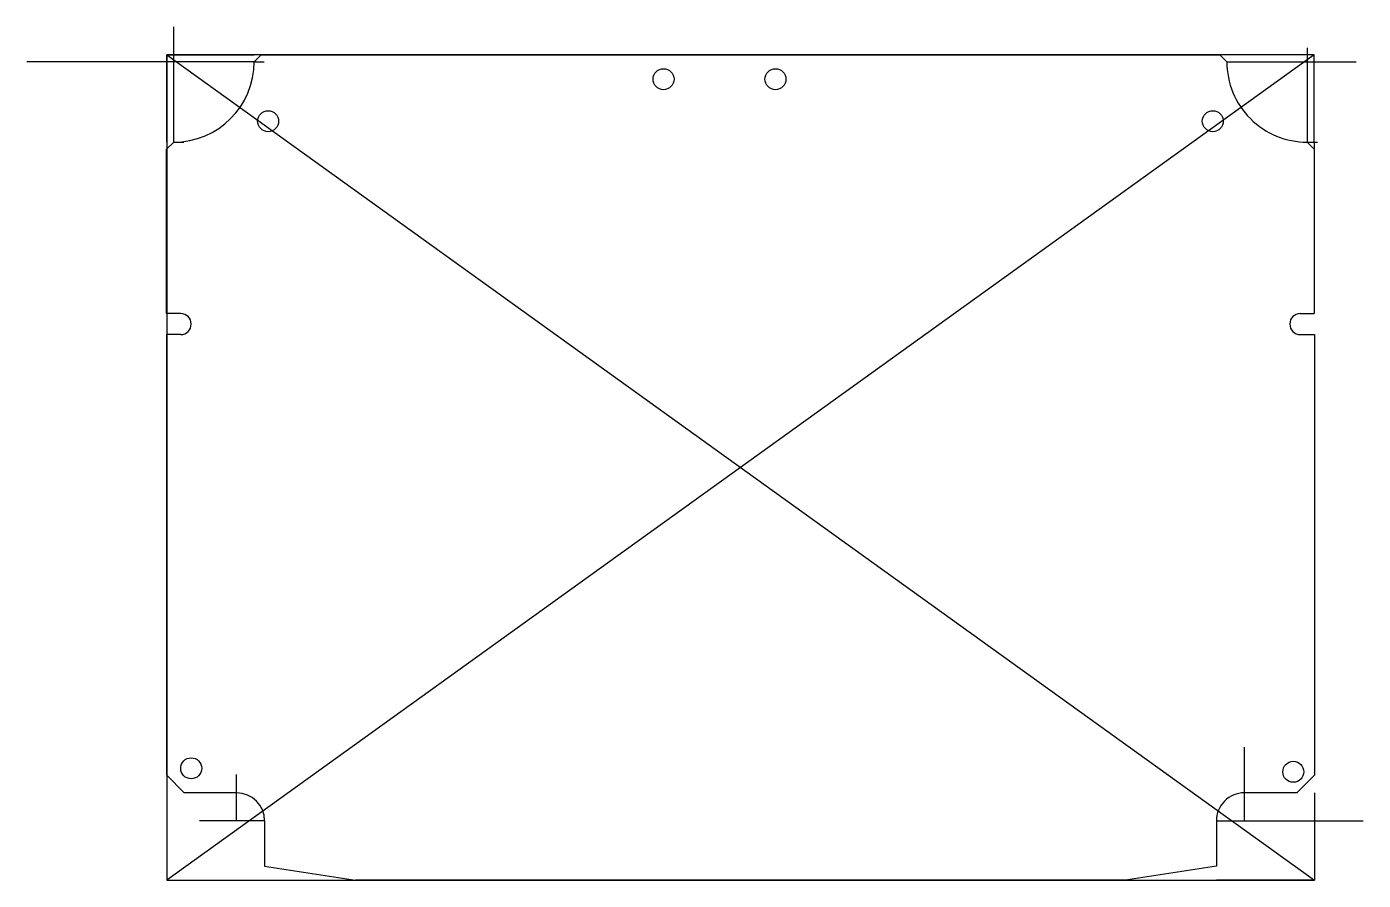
# Model space of a CAD drawing. Header units: millimetres. Extents: x -102 to 89, y -59 to 63.
import ezdxf

# ---------------------------------------------------------------- set-up
doc = ezdxf.new("R2010")
doc.units = ezdxf.units.MM
doc.layers.get('0').update_dxf_attribs({"linetype": 'CONTINUOUS'})

msp = doc.modelspace()

# ---------------------------------------------------------------- linework, layer by layer
for p, q in [((-81, 46.5), (-81, 63)), ((81, 60), (81, 46.5)), ((-69.5, 58), (-102, 58)), ((82, 59), (-82, 59)), ((82, 59), (-82, -59)), ((-82, 59), (82.01, -59)), ((-82, 59), (-69.5, 59)), ((-82, 46.5), (-82, 59)), ((-82, 59), (-82, -59)), ((-69.5, 58), (-68.5, 59)), ((-69.5, 58), (-68.06, 58)), ((-68.5, 59), (68.5, 59)), ((69.5, 58), (68.5, 59)), ((82, 59), (69.5, 59)), ((69.5, 58), (88, 58)), ((69.5, 58), (71.11, 58)), ((82, 46.5), (82, 59)), ((-81, 46.5), (-82.01, 45.49)), ((-81, 46.5), (-79.55, 46.5)), ((81, 46.5), (82, 45.5)), ((81, 46.5), (82.47, 46.5)), ((82, 46.5), (82, 45.5)), ((-82.01, 22), (-82.01, 45.49)), ((82, 45.5), (82, 22)), ((-80, 22), (-82.01, 22)), ((80, 22), (82, 22)), ((-80, 19), (-82, 19)), ((-82, -44), (-82, 19)), ((80, 19), (82.01, 19)), ((82.01, 19), (82.01, -44)), ((72.01, -50.5), (72.01, -40)), ((-72, -50.5), (-72, -43.87)), ((-82, -44), (-79.5, -46.5)), ((82.01, -44), (79.51, -46.5)), ((-82, -46.5), (-82, -59)), ((-72, -46.5), (-79.5, -46.5)), ((79.51, -46.5), (72.01, -46.5)), ((82.01, -46.5), (82.01, -59)), ((-68, -50.5), (-77.29, -50.5)), ((-68, -50.5), (-68, -57)), ((68.01, -50.5), (89, -50.5)), ((68.01, -50.5), (68.01, -57)), ((-68, -57), (-55, -59)), ((68.01, -57), (55.01, -59)), ((-82, -59), (82.01, -59)), ((-82, -59), (-68, -59)), ((55.01, -59), (-55, -59)), ((82.01, -59), (68.01, -59))]:
    msp.add_line(p, q)
for centre in [(-11, 55.5), (5, 55.5), (-67.5, 49.5), (67.5, 49.5), (-78.5, -43), (79, -43.5)]:
    msp.add_circle(centre, 1.5)
for centre, radius, start, end in [((-81, 58), 11.5, -90, 0), ((81, 58), 11.5, 179.9992, 269.9997), ((-80, 20.5), 1.5, -89.9883, 89.9883), ((80, 20.5), 1.5, 90.0117, 269.9883), ((-72, -50.5), 4, 0.004, 89.9447), ((72.01, -50.5), 4, 89.995, 180)]:
    msp.add_arc(centre, radius, start, end)

doc.saveas('drawing.dxf')
